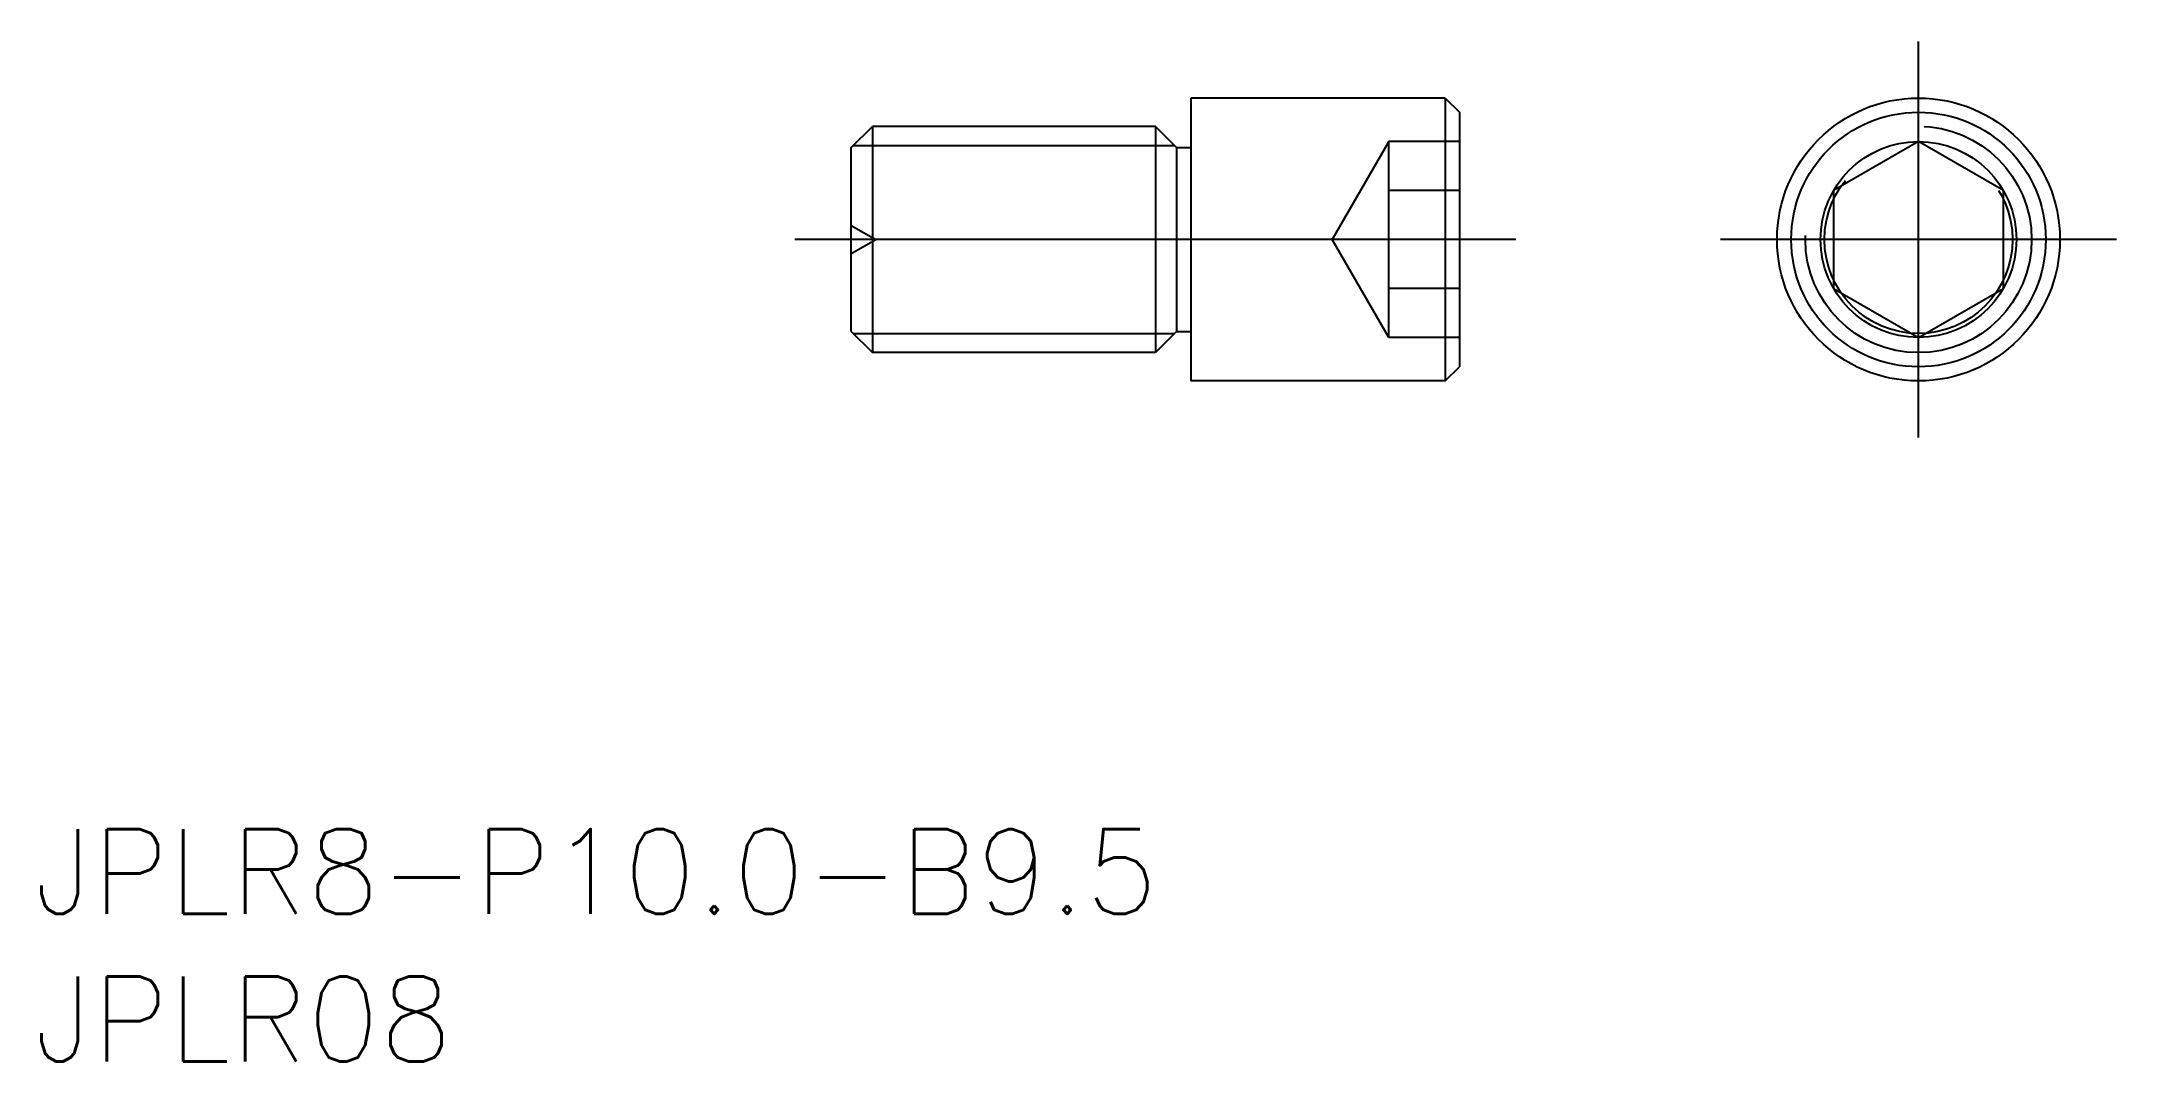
# Model space of a CAD drawing. Extents: x -66.4 to 7, y -29.1 to 7.
import ezdxf

# ---------------------------------------------------------------- set-up
doc = ezdxf.new("R2010")
doc.units = 0
doc.linetypes.add('CENTER', pattern=[50.8, 31.75, -6.35, 6.35, -6.35])
doc.linetypes.add('DASHED', pattern=[19.05, 12.7, -6.35])
doc.layers.get('0').update_dxf_attribs({"linetype": 'CONTINUOUS'})
doc.layers.add('CENTER', color=1, linetype='CENTER')
doc.styles.get("Standard").update_dxf_attribs({"font": 'txt.shx', "height": 3, "bigfont": 'bigfont.shx'})

msp = doc.modelspace()

# ---------------------------------------------------------------- linework, layer by layer
at = {"color": 7, "linetype": 'CONTINUOUS'}
for p, q in [((-16.731, 5), (-25.731, 5)), ((-25.731, 5), (-25.731, -5)), ((-16.731, 5), (-16.231, 4.5)), ((-16.731, 5), (-16.731, -5)), ((-16.231, 4.5), (-16.231, -4.5)), ((-37.731, 3.25), (-36.981, 4)), ((-26.981, 4), (-36.981, 4)), ((-36.981, 4), (-36.981, -4)), ((-26.231, 3.25), (-26.981, 4)), ((-26.981, 4), (-26.981, -4)), ((-37.731, -3.25), (-37.731, 3.25)), ((-26.231, 3.25), (-26.231, -3.25)), ((-26.231, 3.25), (-25.731, 3.25)), ((0, 3.464), (-3, 1.732)), ((3, 1.732), (0, 3.464)), ((-3, 1.732), (-3, -1.732)), ((3, -1.732), (3, 1.732)), ((-3, -1.732), (0, -3.464)), ((0, -3.464), (3, -1.732)), ((-37.731, -3.25), (-36.981, -4)), ((-26.231, -3.25), (-26.981, -4)), ((-26.231, -3.25), (-25.731, -3.25)), ((-26.981, -4), (-36.981, -4)), ((-16.731, -5), (-25.731, -5)), ((-16.731, -5), (-16.231, -4.5))]:
    msp.add_line(p, q, dxfattribs=at)
at = {"color": 3, "linetype": 'CONTINUOUS'}
for p, q in [((-37.658, 3.323), (-26.305, 3.323)), ((-37.658, -3.323), (-26.305, -3.323))]:
    msp.add_line(p, q, dxfattribs=at)
at = {"color": 3, "linetype": 'DASHED'}
for p, q in [((-18.731, 3.464), (-20.731, 0)), ((-16.231, 3.464), (-18.731, 3.464)), ((-18.731, -3.464), (-18.731, 3.464)), ((-16.231, 1.732), (-18.731, 1.732)), ((-37.731, 0.5), (-36.865, 0)), ((-37.731, -0.5), (-36.865, 0)), ((-18.731, -3.464), (-20.731, 0)), ((-16.231, -1.732), (-18.731, -1.732)), ((-16.231, -3.464), (-18.731, -3.464))]:
    msp.add_line(p, q, dxfattribs=at)
at = {"color": 7, "linetype": 'CONTINUOUS'}
for radius in [5, 4.5, 3.464]:
    msp.add_circle((0, 0), radius, dxfattribs=at)
at = {"color": 3, "linetype": 'DASHED'}
for radius in [4, 3.324]:
    msp.add_circle((0, 0), radius, dxfattribs=at)
at = {"layer": 'CENTER', "color": 1, "linetype": 'CENTER'}
for p, q in [((0, -7), (0, 7)), ((-14.231, 0), (-39.731, 0)), ((7, 0), (-7, 0))]:
    msp.add_line(p, q, dxfattribs=at)

# ---------------------------------------------------------------- texts
at = {"color": 7, "linetype": 'CONTINUOUS'}
for s, p in [('JPLR8-P10.0-B9.5', (-66.617, -23.841)), ('JPLR08', (-66.617, -29.058))]:
    msp.add_text(s, height=3, dxfattribs=at).set_placement(p)

doc.saveas('drawing.dxf')
